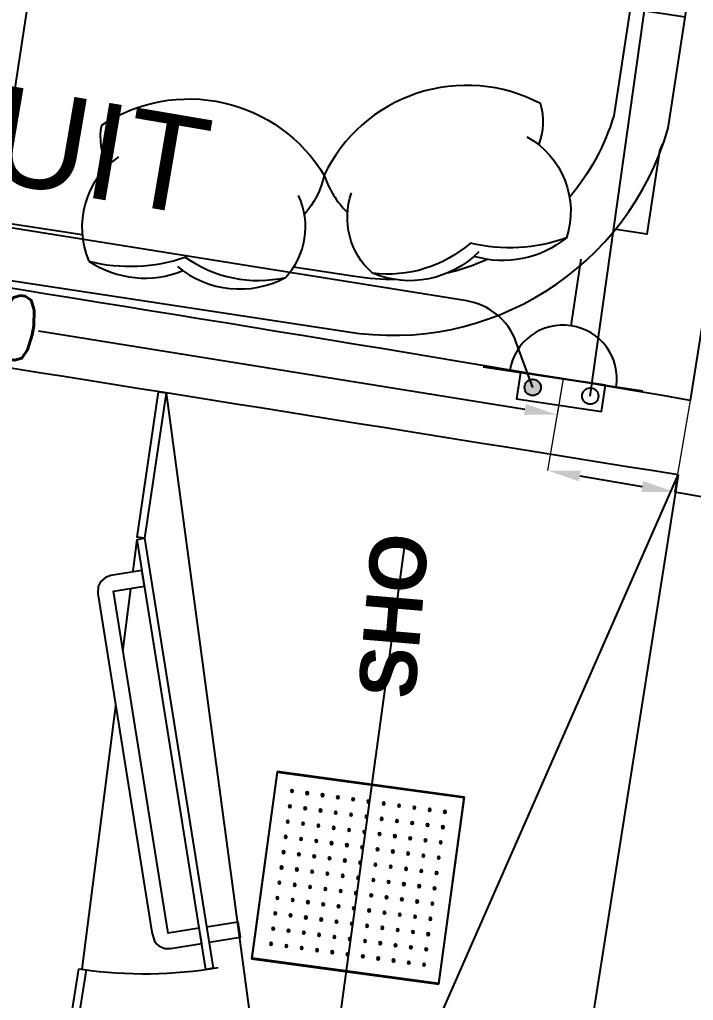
# Model space of a CAD drawing. Extents: x -678889171 to 586587, y -792238163 to 335485.
# Drawn here: x 36764 to 37834, y 43609 to 45167 of the extents above; entities that cross this region are included whole.
import ezdxf
from ezdxf import colors
from ezdxf.entities.mleader import LeaderData, LeaderLine
from ezdxf.math import Vec2, Vec3

# ---------------------------------------------------------------- set-up
doc = ezdxf.new("R2010")
doc.units = 0
doc.header["$MEASUREMENT"] = 0
doc.set_wipeout_variables(frame=1)
doc.layers.get('0').update_dxf_attribs({"color": 8})
doc.layers.get('Defpoints').update_dxf_attribs({"color": 252})
for name, color, linetype in [('1', 8, 'Continuous'), ('9TH-FURN$0$XR-A-3-4-7-8-9-10$0$XR-A-TYP-2-4-5-6-7-8-9-10$0$TYPICAL TYPES$0$I-FURN-CHAR', 252, 'Continuous'), ('9TH-FURN$0$XR-A-3-4-7-8-9-10$0$XR-A-TYP-2-4-5-6-7-8-9-10$0$TYPICAL TYPES$0$I-FURN-FLOR', 252, 'Continuous'), ('9TH-FURN$0$XR-A-3-4-7-8-9-10$0$XR-A-TYP-2-4-5-6-7-8-9-10$0$TYPICAL TYPES$0$I-FURN-PATT', 252, 'Continuous'), ('9TH-FURN$0$XR-A-3-4-7-8-9-10$0$XR-A-TYP-2-4-5-6-7-8-9-10$0$TYPICAL TYPES$0$I-WIPEOUT', 252, 'Continuous'), ('E-POW-BLOCK', 4, 'Continuous'), ('E-POW-WIR-NO', 4, 'Continuous'), ('E-TEXT', 3, 'Continuous'), ('XR-A-9TH-FLOOR$0$A-WALL', 252, 'Continuous'), ('XR-A-TYP30$0$A-FURN-SANT', 252, 'Continuous'), ('XR-A-TYP30$0$A-GLAZ', 252, 'Continuous'), ('XR-A-TYP30$0$A-GLAZ-FULL', 252, 'Continuous'), ('XR-A-TYP30$0$A-WALL', 252, 'Continuous'), ('XR-A-TYP30$0$XR-A-TYP-2-4-5-6-7-8-9-10$0$TYPICAL TYPES$0$I-SPCL', 252, 'Continuous'), ('XR-A-TYP30$0$XR-A-TYP-2-4-5-6-7-8-9-10$0$TYPICAL TYPES$0$XREF_3BR$0$I-GLAZ-FULL', 252, 'Continuous'), ('XR-Typ29 7th to11Th$0$I-WC', 252, 'Continuous')]:
    doc.layers.add(name, color=color, linetype=linetype)
doc.styles.get("Standard").update_dxf_attribs({"font": 'arial.ttf'})
doc.styles.add('Work$0$E-M.MODUL', font='romans.shx', dxfattribs={"width": 0.8})
doc.styles.add('XR-A-TYP30$0$XR-A-TYP-2-4-5-6-7-8-9-10$0$TYPICAL TYPES$0$XREF_1BR$0$KZT', font='')
doc.styles.get('XR-A-TYP30$0$XR-A-TYP-2-4-5-6-7-8-9-10$0$TYPICAL TYPES$0$XREF_1BR$0$KZT').set_extended_font_data('AvantGarde LT Medium', bold=True)
doc.dimstyles.new('Work$0$S-DIM', dxfattribs={"dimscale": 500, "dimtxt": 0.2065, "dimasz": 0.104, "dimexe": 0, "dimexo": 0, "dimgap": 0, "dimtad": 0, "dimdec": 0, "dimzin": 0, "dimdsep": 46, "dimtxsty": 'Work$0$E-M.MODUL', "dimcen": 0.25, "dimclrd": 5, "dimclre": 5, "dimclrt": 1, "dimadec": 0, "dimazin": 0, "dimtfac": 1, "dimtdec": 0, "dimtofl": 0, "dimtmove": 0, "dimatfit": 3, "dimfxl": 1, "dimtolj": 1, "dimtzin": 0, "dimlwe": 13, "dimarcsym": 0})

# ---------------------------------------------------------------- blocks, each defined once
blk = doc.blocks.new('SO1')
at = {"layer": 'E-POW-BLOCK'}
h = blk.add_hatch(color=3, dxfattribs=at)
h.dxf.hatch_style = 1
edge = h.paths.add_edge_path()
edge.add_arc((-0.1064295025979398, -0.04814632734824666), 0.03025259035537483, 0, 360)
at = {"layer": 'E-POW-BLOCK', "color": 3}
for p, q in [((1.42e-14, 0.2000001000000597), (0, 0.4500002250000599)), ((-0.3000001499999971, 7.11e-14), (0.3000001499999971, 1.42e-14))]:
    blk.add_line(p, q, dxfattribs=at)
blk.add_lwpolyline([(0.1593095883453804, 4.265338082731773e-14), (-0.1593095883453804, 4.265338082731773e-14), (-0.1593095883453804, -0.09876317676643645), (0.1593095883453804, -0.09876317676643645)], close=True, dxfattribs=at)
for centre in [(-0.1064295025979398, -0.04814632734824666), (0.1096454942411166, -0.04814632734824666)]:
    blk.add_circle(centre, 0.03025259035537483, dxfattribs=at)
blk.add_arc((0, 1.42e-14), 0.2000001000000001, 0, 179.9999999999979, dxfattribs=at)
blk = doc.blocks.new('*D3051')
at = {"layer": '1', "color": 5, "lineweight": 13, "transparency": 16777216}
for p, q in [((35704.52699114542, 44906.21931004315), (35695.37635477158, 44849.42092160161)), ((37626.68525435191, 44596.54553580074), (37617.53461797806, 44539.74714735919))]:
    blk.add_line(p, q, dxfattribs=at)
at = {"layer": '1', "color": 5, "lineweight": -2, "transparency": 16777216}
for p, q in [((35746.71436909903, 44841.14999148976), (36518.59975431221, 44716.79360258202)), ((37566.19660365061, 44548.01807747104), (36794.31121843743, 44672.37446637878))]:
    blk.add_line(p, q, dxfattribs=at)
at = {"layer": '1', "color": 5, "transparency": 16777216}
for points in [[(35748.092857451, 44849.706327211), (35745.33588074705, 44832.59365576852), (35695.37635477158, 44849.42092160161)], [(37567.57509200259, 44556.57441319228), (37564.81811529864, 44539.4617417498), (37617.53461797806, 44539.74714735919)]]:
    blk.add_solid(points, dxfattribs=at)
at = {"layer": 'Defpoints', "color": 0, "transparency": 16777216}
for p in [(35704.52699114542, 44906.21931004315, 5.34356873771057e-06), (37626.68525435191, 44596.54553580074, 4.407670630255326e-06), (37617.53461797806, 44539.74714735919)]:
    blk.add_point(p, dxfattribs=at)
at = {"layer": '1', "color": 1, "transparency": 16777216, "insert": (36656.45548637482, 44694.5840344804), "char_height": 103.25, "attachment_point": 5, "rotation": 350.8478724420192, "style": 'Work$0$E-M.MODUL'}
blk.add_mtext('\\A1;1950', dxfattribs=at)
blk = doc.blocks.new('*D3052')
at = {"layer": '1', "color": 5, "lineweight": 13, "transparency": 16777216}
for p, q in [((37626.68525435191, 44596.54553580073), (37602.1033781508, 44451.03513798788)), ((37828.3297065591, 44562.4806233594), (37803.747830358, 44416.97022554655))]:
    blk.add_line(p, q, dxfattribs=at)
at = {"layer": '1', "color": 5, "lineweight": -2, "transparency": 16777216}
for p, q in [((37653.37687256245, 44442.3732230253), (37752.47433594635, 44425.63214050912)), ((37803.747830358, 44416.97022554655), (37855.02132476965, 44408.30831058398))]:
    blk.add_line(p, q, dxfattribs=at)
at = {"layer": '1', "color": 5, "transparency": 16777216}
for points in [[(37654.82052505621, 44450.91880542725), (37651.93322006868, 44433.82764062336), (37602.1033781508, 44451.03513798788)], [(37753.91798844012, 44434.17772291107), (37751.03068345259, 44417.08655810718), (37803.747830358, 44416.97022554655)]]:
    blk.add_solid(points, dxfattribs=at)
at = {"layer": 'Defpoints', "color": 0, "transparency": 16777216}
for p in [(37626.68525435191, 44596.54553580073), (37828.3297065591, 44562.4806233594, -1.123695705475807e-06), (37803.747830358, 44416.97022554655)]:
    blk.add_point(p, dxfattribs=at)
at = {"layer": '1', "color": 1, "transparency": 16777216, "insert": (37959.73757681805, 44390.61801502579), "char_height": 103.25, "attachment_point": 5, "rotation": 350.41124162620787, "style": 'Work$0$E-M.MODUL'}
blk.add_mtext('\\A1;200', dxfattribs=at)
blk = doc.blocks.new('9TH-FURN$0$XR-A-3-4-7-8-9-10$0$XR-A-TYP-2-4-5-6-7-8-9-10$0$TYPICAL TYPES$0$XREF_1BR$0$A$Ce4efe8a3')
at = {"layer": '9TH-FURN$0$XR-A-3-4-7-8-9-10$0$XR-A-TYP-2-4-5-6-7-8-9-10$0$TYPICAL TYPES$0$I-FURN-CHAR'}
for points in [[(-37.75034457733818, -167.9369026233926, -0.30666349490175), (0, 0, -0.3063299663357472), (129.914462509736, -21.66788532324426, 0.8728471598091934)], [(78.34086024248609, -324.2009538648135, 0.1655406298837506), (137.3495956606948, -353.2502220976776, 0.4259891687143785), (173.4696568748132, 6.608258385466797, 0.1215233233290522), (104.3075778612274, -3.189827639377654, -7.115464291357926)], [(-74.07116633191981, -304.223943353034, -0.1477298758543702), (-19.68341497005167, -161.3745862754358, -0.2133427585932454), (0, 0, -0.1786618101816585)], [(97.79236874793241, -312.139255385845, -0.3567723648219203), (-74.07116633191981, -304.223943353034, -0.2495420503229877), (-41.27494816308536, -157.9580511446084, 9.616880347716284)]]:
    blk.add_lwpolyline(points, format="xyb", dxfattribs=at)
blk = doc.blocks.new('9TH-FURN$0$XR-A-3-4-7-8-9-10$0$XR-A-TYP-2-4-5-6-7-8-9-10$0$TYPICAL TYPES$0$A$Cd223b069')
blk.add_wipeout([(822.4286527500062, -1014.9633187534941), (843.4263177191557, -988.1239588373933), (852.5628861940264, -949.5169148465116), (852.5628861940412, 949.895612743836), (838.7120319921645, 996.7387231557905), (806.079767828301, 1021.5130689626026), (753.1104856270903, 1034.9964186089724), (396.3155749636996, 1034.9964186089746), (283.63385001877214, 1005.3895960971054), (206.68192371754665, 965.2234309515393), (160.03881399688896, 930.4427636885321), (111.23108635376573, 882.1219708002477), (66.45506349904198, 820.8707740908835), (26.85540297418897, 738.1964169201988), (6.987818841549608, 663.770738648871), (3.065643223351804e-12, 578.359879901187), (-1.0111642935240579e-11, -577.9811820040752), (-1.0816385351369847e-11, -639.6058241962583), (23.60563905927666, -728.4769985949738), (57.99739160089844, -806.0328856321894), (95.05996333557437, -862.0191630962222), (138.393256417114, -920.5200366483077), (205.01614928577155, -966.2986466311384), (269.55709140721774, -999.592190344666), (332.01605809945954, -1022.4814953360819), (396.3155749636842, -1034.6177207116439), (777.0435200132664, -1034.9964186089944), (805.6171137642259, -1026.2213240152946)]).dxf.layer = '9TH-FURN$0$XR-A-3-4-7-8-9-10$0$XR-A-TYP-2-4-5-6-7-8-9-10$0$TYPICAL TYPES$0$I-WIPEOUT'
for points, elevation in [([(1.818989403545856e-12, -48.2339296634218), (3.637978807091713e-12, 578.3598799011816, -0.3807259987300801), (396.3155749637062, 1034.996418608976), (753.1104856270904, 1034.996418608976, -0.460441393951142), (852.562886194044, 949.8956127438414), (852.5628861940331, 28.99319676023333, -0.414213562373095), (823.5696894337889, -9.094947017729282e-12)], 3.194858422142465e-10), ([(574.7130302953992, 1034.996418608976), (574.7130302953974, 946.4929075735981), (402.316238346717, 946.4929075735981, 0.1014798993725505), (263.9217762714125, 896.6927546313837, 0.1014798993725505)], -1.063923549973474e-09), ([(146.946852541445, 782.6484053407821, 0.04578936318781442), (115.958498413871, 723.3481570809217)], -1.063923549973474e-09), ([(93.23240846769295, 643.0416768436098, 0.04396977365892449), (88.50351103538378, 578.9554055085118), (88.5035110353856, 480.5819222634655)], -1.063923549973477e-09)]:
    blk.add_lwpolyline(points, format="xyb", dxfattribs=dict(elevation=elevation))
blk.add_lwpolyline([(88.50351103538378, 141.2302811586706), (88.50351103537832, -48.2339296634218)])
at = {"elevation": -1.333541481754006e-08}
blk.add_lwpolyline([(823.5696894337707, 0), (88.50351103537832, 3.637978807091713e-12)], dxfattribs=at)
at = {"xscale": -1, "rotation": 147.2810976092235}
blk.add_blockref('9TH-FURN$0$XR-A-3-4-7-8-9-10$0$XR-A-TYP-2-4-5-6-7-8-9-10$0$TYPICAL TYPES$0$XREF_1BR$0$A$Ce4efe8a3', (97.82353235655683, 605.7022645511788, -1.063923549973476e-09), dxfattribs=at)
at = {"rotation": 9.777976499214407}
blk.add_blockref('9TH-FURN$0$XR-A-3-4-7-8-9-10$0$XR-A-TYP-2-4-5-6-7-8-9-10$0$TYPICAL TYPES$0$XREF_1BR$0$A$Ce4efe8a3', (70.36988994311469, 470.4063276792331, -1.063923549973477e-09), dxfattribs=at)
blk = doc.blocks.new('XR-Typ29 7th to11Th')
at = {"layer": 'XR-Typ29 7th to11Th$0$I-WC', "extrusion": (1.832151280334269e-09, 1.177916946058907e-08, 1)}
for points, elevation in [([(40669.64491442077, 29224.85879958477), (40814.79826123487, 30142.40618272418), (40740.72138977252, 30154.13721483319), (40595.56804295842, 29236.58983169384)], 0.0004411394527067387), ([(40661.33213584035, 29236.29985339431), (40803.35720742536, 30134.09340414372), (40749.03416835293, 30142.69616102372), (40607.00909676792, 29244.9026102743)], 0.0004411401554795011)]:
    blk.add_lwpolyline(points, close=True, dxfattribs=dict(at, elevation=elevation))
blk = doc.blocks.new('XR-A-TYP30$0$XR-A-TYP-2-4-5-6-7-8-9-10$0$XREF_3BR$0$XREF-1BA$0$11TH FLOOR PLAN EAST TOWER$0$11TH TO 17TH FLOOR PLAN EAST TOWER$0$CEILING SHOWER')
at = {"layer": 'XR-A-TYP30$0$A-FURN-SANT'}
for p, q in [((0, 30), (30.00000000000045, 30)), ((0, 0), (0, 30)), ((0, 30), (0.09999999999990905, 29.89999999999964)), ((0.09999999999990905, 29.89999999999964), (0.09999999999990905, 0.0999999999994543)), ((29.90000000000009, 29.90000000000009), (0.09999999999990905, 29.89999999999964)), ((30.00000000000045, 30), (29.90000000000009, 29.90000000000009)), ((29.90000000000009, 0.1000000000003638), (29.90000000000009, 29.90000000000009)), ((30.00000000000045, 30), (30, -4.547473508864641e-13)), ((0.09999999999990905, 0.0999999999994543), (0, 0)), ((30, -4.547473508864641e-13), (0, 0)), ((0.09999999999990905, 0.0999999999994543), (29.90000000000009, 0.1000000000003638)), ((29.90000000000009, 0.1000000000003638), (30, -4.547473508864641e-13))]:
    blk.add_line(p, q, dxfattribs=at)
for centre, radius in [((2.75, 27.25), 0.2000000000000001), ((2.75, 27.25), 0.175), ((2.75, 27.25), 0.125), ((2.75, 27.25), 0.04999999999999999), ((5.200000000000273, 27.25), 0.2000000000000001), ((5.200000000000273, 27.25), 0.175), ((5.200000000000273, 27.25), 0.125), ((5.200000000000273, 27.25), 0.04999999999999999), ((7.650000000000091, 27.24999999999955), 0.2000000000000001), ((7.650000000000091, 27.24999999999955), 0.175), ((7.650000000000091, 27.24999999999955), 0.125), ((7.650000000000091, 27.24999999999955), 0.04999999999999999), ((10.09999999999991, 27.25), 0.2000000000000001), ((10.09999999999991, 27.25), 0.175), ((10.09999999999991, 27.25), 0.125), ((10.09999999999991, 27.25), 0.04999999999999999), ((12.55000000000018, 27.25), 0.2000000000000001), ((12.55000000000018, 27.25), 0.175), ((12.55000000000018, 27.25), 0.125), ((12.55000000000018, 27.25), 0.04999999999999999), ((15, 27.25), 0.2000000000000001), ((15, 27.25), 0.175), ((15, 27.25), 0.125), ((15, 27.25), 0.04999999999999999), ((17.45000000000027, 27.24999999999955), 0.2000000000000001), ((17.45000000000027, 27.24999999999955), 0.175), ((17.45000000000027, 27.24999999999955), 0.125), ((17.45000000000027, 27.24999999999955), 0.04999999999999999), ((19.90000000000055, 27.25), 0.2000000000000001), ((19.90000000000055, 27.25), 0.175), ((19.90000000000055, 27.25), 0.125), ((19.90000000000055, 27.25), 0.04999999999999999), ((22.35000000000082, 27.25), 0.2000000000000001), ((22.35000000000082, 27.25), 0.175), ((22.35000000000082, 27.25), 0.125), ((22.35000000000082, 27.25), 0.04999999999999999), ((24.80000000000018, 27.25), 0.2000000000000001), ((24.80000000000018, 27.25), 0.175), ((24.80000000000018, 27.25), 0.125), ((24.80000000000018, 27.25), 0.04999999999999999), ((27.25000000000045, 27.25), 0.2000000000000001), ((27.25000000000045, 27.25), 0.175), ((27.25000000000045, 27.25), 0.125), ((27.25000000000045, 27.25), 0.04999999999999999), ((2.750000000000455, 24.79999999999973), 0.2000000000000001), ((2.750000000000455, 24.79999999999973), 0.175), ((2.750000000000455, 24.79999999999973), 0.125), ((5.200000000000273, 24.80000000000018), 0.2000000000000001), ((5.200000000000273, 24.80000000000018), 0.175), ((5.200000000000273, 24.80000000000018), 0.125), ((7.650000000000091, 24.79999999999973), 0.2000000000000001), ((7.650000000000091, 24.79999999999973), 0.175), ((7.650000000000091, 24.79999999999973), 0.125), ((10.10000000000036, 24.79999999999927), 0.2000000000000001), ((10.10000000000036, 24.79999999999927), 0.175), ((10.10000000000036, 24.79999999999927), 0.125), ((12.55000000000018, 24.80000000000018), 0.2000000000000001), ((12.55000000000018, 24.80000000000018), 0.175), ((12.55000000000018, 24.80000000000018), 0.125), ((15, 24.80000000000018), 0.2000000000000001), ((15, 24.80000000000018), 0.175), ((15, 24.80000000000018), 0.125), ((17.45000000000027, 24.79999999999973), 0.2000000000000001), ((17.45000000000027, 24.79999999999973), 0.175), ((17.45000000000027, 24.79999999999973), 0.125), ((19.90000000000055, 24.79999999999973), 0.2000000000000001), ((19.90000000000055, 24.79999999999973), 0.175), ((19.90000000000055, 24.79999999999973), 0.125), ((22.35000000000036, 24.80000000000064), 0.2000000000000001), ((22.35000000000036, 24.80000000000064), 0.175), ((22.35000000000036, 24.80000000000064), 0.125), ((24.80000000000064, 24.80000000000018), 0.2000000000000001), ((24.80000000000064, 24.80000000000018), 0.175), ((24.80000000000064, 24.80000000000018), 0.125), ((27.25, 24.79999999999973), 0.2000000000000001), ((27.25, 24.79999999999973), 0.175), ((27.25, 24.79999999999973), 0.125), ((2.750000000000455, 24.79999999999973), 0.04999999999999999), ((5.200000000000273, 24.80000000000018), 0.04999999999999999), ((7.650000000000091, 24.79999999999973), 0.04999999999999999), ((10.10000000000036, 24.79999999999927), 0.04999999999999999), ((12.55000000000018, 24.80000000000018), 0.04999999999999999), ((15, 24.80000000000018), 0.04999999999999999), ((17.45000000000027, 24.79999999999973), 0.04999999999999999), ((19.90000000000055, 24.79999999999973), 0.04999999999999999), ((22.35000000000036, 24.80000000000064), 0.04999999999999999), ((24.80000000000064, 24.80000000000018), 0.04999999999999999), ((27.25, 24.79999999999973), 0.04999999999999999), ((2.750000000000455, 22.35000000000036), 0.2000000000000001), ((2.750000000000455, 22.35000000000036), 0.175), ((2.750000000000455, 22.35000000000036), 0.125), ((2.750000000000455, 22.35000000000036), 0.04999999999999999), ((5.200000000000273, 22.34999999999991), 0.2000000000000001), ((5.200000000000273, 22.34999999999991), 0.175), ((5.200000000000273, 22.34999999999991), 0.125), ((5.200000000000273, 22.34999999999991), 0.04999999999999999), ((7.650000000000091, 22.34999999999991), 0.2000000000000001), ((7.650000000000091, 22.34999999999991), 0.175), ((7.650000000000091, 22.34999999999991), 0.125), ((7.650000000000091, 22.34999999999991), 0.04999999999999999), ((10.09999999999991, 22.34999999999945), 0.2000000000000001), ((10.09999999999991, 22.34999999999945), 0.175), ((10.09999999999991, 22.34999999999945), 0.125), ((10.09999999999991, 22.34999999999945), 0.04999999999999999), ((12.55000000000018, 22.34999999999991), 0.2000000000000001), ((12.55000000000018, 22.34999999999991), 0.175), ((12.55000000000018, 22.34999999999991), 0.125), ((12.55000000000018, 22.34999999999991), 0.04999999999999999), ((15.00000000000045, 22.35000000000036), 0.2000000000000001), ((15.00000000000045, 22.35000000000036), 0.175), ((15.00000000000045, 22.35000000000036), 0.125), ((15.00000000000045, 22.35000000000036), 0.04999999999999999), ((17.45000000000027, 22.34999999999991), 0.2000000000000001), ((17.45000000000027, 22.34999999999991), 0.175), ((17.45000000000027, 22.34999999999991), 0.125), ((17.45000000000027, 22.34999999999991), 0.04999999999999999), ((19.90000000000009, 22.34999999999991), 0.2000000000000001), ((19.90000000000009, 22.34999999999991), 0.175), ((19.90000000000009, 22.34999999999991), 0.125), ((19.90000000000009, 22.34999999999991), 0.04999999999999999), ((22.34999999999991, 22.34999999999991), 0.2000000000000001), ((22.34999999999991, 22.34999999999991), 0.175), ((22.34999999999991, 22.34999999999991), 0.125), ((22.34999999999991, 22.34999999999991), 0.04999999999999999), ((24.80000000000018, 22.35000000000036), 0.2000000000000001), ((24.80000000000018, 22.35000000000036), 0.175), ((24.80000000000018, 22.35000000000036), 0.125), ((24.80000000000018, 22.35000000000036), 0.04999999999999999), ((27.25000000000045, 22.35000000000036), 0.2000000000000001), ((27.25000000000045, 22.35000000000036), 0.175), ((27.25000000000045, 22.35000000000036), 0.125), ((27.25000000000045, 22.35000000000036), 0.04999999999999999), ((2.75, 19.89999999999964), 0.2000000000000001), ((2.75, 19.89999999999964), 0.175), ((2.75, 19.89999999999964), 0.125), ((2.75, 19.89999999999964), 0.04999999999999999), ((5.200000000000273, 19.90000000000009), 0.2000000000000001), ((5.200000000000273, 19.90000000000009), 0.175), ((5.200000000000273, 19.90000000000009), 0.125), ((5.200000000000273, 19.90000000000009), 0.04999999999999999), ((7.650000000000546, 19.90000000000009), 0.2000000000000001), ((7.650000000000546, 19.90000000000009), 0.175), ((7.650000000000546, 19.90000000000009), 0.125), ((7.650000000000546, 19.90000000000009), 0.04999999999999999), ((10.10000000000036, 19.90000000000009), 0.2000000000000001), ((10.10000000000036, 19.90000000000009), 0.175), ((10.10000000000036, 19.90000000000009), 0.125), ((10.10000000000036, 19.90000000000009), 0.04999999999999999), ((12.55000000000018, 19.89999999999964), 0.2000000000000001), ((12.55000000000018, 19.89999999999964), 0.175), ((12.55000000000018, 19.89999999999964), 0.125), ((12.55000000000018, 19.89999999999964), 0.04999999999999999), ((15.00000000000045, 19.89999999999964), 0.2000000000000001), ((15.00000000000045, 19.89999999999964), 0.175), ((15.00000000000045, 19.89999999999964), 0.125), ((15.00000000000045, 19.89999999999964), 0.04999999999999999), ((17.45000000000027, 19.90000000000055), 0.2000000000000001), ((17.45000000000027, 19.90000000000055), 0.175), ((17.45000000000027, 19.90000000000055), 0.125), ((17.45000000000027, 19.90000000000055), 0.04999999999999999), ((19.90000000000009, 19.90000000000009), 0.2000000000000001), ((19.90000000000009, 19.90000000000009), 0.175), ((19.90000000000009, 19.90000000000009), 0.125), ((19.90000000000009, 19.90000000000009), 0.04999999999999999), ((22.34999999999991, 19.89999999999964), 0.2000000000000001), ((22.34999999999991, 19.89999999999964), 0.175), ((22.34999999999991, 19.89999999999964), 0.125), ((22.34999999999991, 19.89999999999964), 0.04999999999999999), ((24.80000000000018, 19.89999999999964), 0.2000000000000001), ((24.80000000000018, 19.89999999999964), 0.175), ((24.80000000000018, 19.89999999999964), 0.125), ((24.80000000000018, 19.89999999999964), 0.04999999999999999), ((27.25000000000045, 19.90000000000055), 0.2000000000000001), ((27.25000000000045, 19.89999999999964), 0.175), ((27.25000000000045, 19.89999999999964), 0.125), ((27.25000000000045, 19.89999999999964), 0.04999999999999999), ((2.75, 17.44999999999982), 0.2000000000000001), ((2.75, 17.44999999999982), 0.175), ((2.75, 17.44999999999982), 0.125), ((2.75, 17.44999999999982), 0.04999999999999999), ((5.200000000000273, 17.44999999999936), 0.2000000000000001), ((5.200000000000273, 17.44999999999936), 0.175), ((5.200000000000273, 17.44999999999936), 0.125), ((5.200000000000273, 17.44999999999936), 0.04999999999999999), ((7.650000000000546, 17.44999999999982), 0.2000000000000001), ((7.650000000000546, 17.44999999999982), 0.175), ((7.650000000000546, 17.44999999999982), 0.125), ((7.650000000000546, 17.44999999999982), 0.04999999999999999), ((10.10000000000036, 17.45000000000027), 0.2000000000000001), ((10.10000000000036, 17.45000000000027), 0.175), ((10.10000000000036, 17.45000000000027), 0.125), ((10.10000000000036, 17.45000000000027), 0.04999999999999999), ((12.54999999999973, 17.44999999999982), 0.2000000000000001), ((12.54999999999973, 17.44999999999982), 0.175), ((12.54999999999973, 17.44999999999982), 0.125), ((12.54999999999973, 17.44999999999982), 0.04999999999999999), ((15, 17.44999999999982), 0.2000000000000001), ((15, 17.44999999999982), 0.175), ((15, 17.44999999999982), 0.125), ((15, 17.44999999999982), 0.04999999999999999), ((17.45000000000027, 17.44999999999982), 0.2000000000000001), ((17.45000000000027, 17.44999999999982), 0.175), ((17.45000000000027, 17.44999999999982), 0.125), ((17.45000000000027, 17.44999999999982), 0.04999999999999999), ((19.90000000000055, 17.45000000000027), 0.2000000000000001), ((19.90000000000055, 17.45000000000027), 0.175), ((19.90000000000055, 17.45000000000027), 0.125), ((19.90000000000055, 17.45000000000027), 0.04999999999999999), ((22.34999999999991, 17.44999999999982), 0.2000000000000001), ((22.34999999999991, 17.44999999999982), 0.175), ((22.34999999999991, 17.44999999999982), 0.125), ((22.34999999999991, 17.44999999999982), 0.04999999999999999), ((24.80000000000018, 17.45000000000027), 0.2000000000000001), ((24.80000000000018, 17.45000000000027), 0.175), ((24.80000000000018, 17.45000000000027), 0.125), ((24.80000000000018, 17.45000000000027), 0.04999999999999999), ((27.25, 17.44999999999982), 0.2000000000000001), ((27.25, 17.44999999999982), 0.175), ((27.25, 17.44999999999982), 0.125), ((27.25, 17.44999999999982), 0.04999999999999999), ((2.750000000000455, 15), 0.2000000000000001), ((2.750000000000455, 15), 0.175), ((2.750000000000455, 15), 0.125), ((2.750000000000455, 15), 0.04999999999999999), ((5.200000000000273, 15), 0.2000000000000001), ((5.200000000000273, 15), 0.175), ((5.200000000000273, 15), 0.125), ((5.200000000000273, 15), 0.04999999999999999), ((7.650000000000091, 14.99999999999955), 0.2000000000000001), ((7.650000000000091, 14.99999999999955), 0.175), ((7.650000000000091, 14.99999999999955), 0.125), ((7.650000000000091, 14.99999999999955), 0.04999999999999999), ((10.09999999999991, 15), 0.2000000000000001), ((10.09999999999991, 15), 0.175), ((10.09999999999991, 15), 0.125), ((10.09999999999991, 15), 0.04999999999999999), ((12.55000000000018, 15), 0.2000000000000001), ((12.55000000000018, 15), 0.175), ((12.55000000000018, 15), 0.125), ((12.55000000000018, 15), 0.04999999999999999), ((15.00000000000045, 15), 0.2000000000000001), ((15.00000000000045, 15), 0.175), ((15.00000000000045, 15), 0.125), ((15.00000000000045, 15), 0.04999999999999999), ((17.45000000000027, 15), 0.2000000000000001), ((17.45000000000027, 15), 0.175), ((17.45000000000027, 15), 0.125), ((17.45000000000027, 15), 0.04999999999999999), ((19.90000000000009, 14.99999999999955), 0.2000000000000001), ((19.90000000000009, 14.99999999999955), 0.175), ((19.90000000000009, 14.99999999999955), 0.125), ((19.90000000000009, 14.99999999999955), 0.04999999999999999), ((22.35000000000036, 15), 0.2000000000000001), ((22.35000000000036, 15), 0.175), ((22.35000000000036, 15), 0.125), ((22.35000000000036, 15), 0.04999999999999999), ((24.80000000000018, 15), 0.2000000000000001), ((24.80000000000018, 15), 0.175), ((24.80000000000018, 15), 0.125), ((24.80000000000018, 15), 0.04999999999999999), ((27.25000000000045, 15), 0.2000000000000001), ((27.25000000000045, 15), 0.175), ((27.25000000000045, 15), 0.125), ((27.25000000000045, 15), 0.04999999999999999), ((2.75, 12.55000000000018), 0.2000000000000001), ((2.75, 12.55000000000018), 0.175), ((2.75, 12.55000000000018), 0.125), ((2.75, 12.55000000000018), 0.04999999999999999), ((5.200000000000273, 12.55000000000018), 0.2000000000000001), ((5.200000000000273, 12.55000000000018), 0.175), ((5.200000000000273, 12.55000000000018), 0.125), ((5.200000000000273, 12.55000000000018), 0.04999999999999999), ((7.650000000000091, 12.54999999999973), 0.2000000000000001), ((7.650000000000091, 12.54999999999973), 0.175), ((7.650000000000091, 12.54999999999973), 0.125), ((7.650000000000091, 12.54999999999973), 0.04999999999999999), ((10.10000000000036, 12.54999999999973), 0.2000000000000001), ((10.10000000000036, 12.54999999999973), 0.175), ((10.10000000000036, 12.54999999999973), 0.125), ((10.10000000000036, 12.54999999999973), 0.04999999999999999), ((12.55000000000018, 12.55000000000064), 0.2000000000000001), ((12.55000000000018, 12.55000000000064), 0.175), ((12.55000000000018, 12.55000000000064), 0.125), ((12.55000000000018, 12.55000000000064), 0.04999999999999999), ((15.00000000000045, 12.55000000000018), 0.2000000000000001), ((15.00000000000045, 12.55000000000018), 0.175), ((15.00000000000045, 12.55000000000018), 0.125), ((15.00000000000045, 12.55000000000018), 0.04999999999999999), ((17.45000000000027, 12.54999999999973), 0.2000000000000001), ((17.45000000000027, 12.54999999999973), 0.175), ((17.45000000000027, 12.54999999999973), 0.125), ((17.45000000000027, 12.54999999999973), 0.04999999999999999), ((19.90000000000009, 12.55000000000018), 0.2000000000000001), ((19.90000000000009, 12.55000000000018), 0.175), ((19.90000000000009, 12.55000000000018), 0.125), ((19.90000000000009, 12.55000000000018), 0.04999999999999999), ((22.34999999999991, 12.54999999999973), 0.2000000000000001), ((22.34999999999991, 12.54999999999973), 0.175), ((22.34999999999991, 12.54999999999973), 0.125), ((22.34999999999991, 12.54999999999973), 0.04999999999999999), ((24.80000000000018, 12.55000000000018), 0.2000000000000001), ((24.80000000000018, 12.55000000000018), 0.175), ((24.80000000000018, 12.55000000000018), 0.125), ((24.80000000000018, 12.55000000000018), 0.04999999999999999), ((27.25000000000045, 12.54999999999973), 0.2000000000000001), ((27.25000000000045, 12.54999999999973), 0.175), ((27.25000000000045, 12.54999999999973), 0.125), ((27.25000000000045, 12.54999999999973), 0.04999999999999999), ((2.75, 10.10000000000036), 0.2000000000000001), ((2.75, 10.09999999999991), 0.175), ((2.75, 10.09999999999991), 0.125), ((2.75, 10.09999999999991), 0.04999999999999999), ((5.200000000000273, 10.10000000000036), 0.2000000000000001), ((5.200000000000273, 10.10000000000036), 0.175), ((5.200000000000273, 10.10000000000036), 0.125), ((5.200000000000273, 10.10000000000036), 0.04999999999999999), ((7.650000000000546, 10.09999999999991), 0.2000000000000001), ((7.650000000000546, 10.09999999999991), 0.175), ((7.650000000000546, 10.09999999999991), 0.125), ((7.650000000000546, 10.09999999999991), 0.04999999999999999), ((10.09999999999991, 10.09999999999991), 0.2000000000000001), ((10.09999999999991, 10.09999999999991), 0.175), ((10.09999999999991, 10.09999999999991), 0.125), ((10.09999999999991, 10.09999999999991), 0.04999999999999999), ((12.55000000000018, 10.09999999999991), 0.2000000000000001), ((12.55000000000018, 10.09999999999991), 0.175), ((12.55000000000018, 10.09999999999991), 0.125), ((12.55000000000018, 10.09999999999991), 0.04999999999999999), ((15, 10.10000000000036), 0.2000000000000001), ((15, 10.10000000000036), 0.175), ((15, 10.10000000000036), 0.125), ((15, 10.10000000000036), 0.04999999999999999), ((17.45000000000027, 10.09999999999991), 0.2000000000000001), ((17.45000000000027, 10.09999999999991), 0.175), ((17.45000000000027, 10.09999999999991), 0.125), ((17.45000000000027, 10.09999999999991), 0.04999999999999999), ((19.90000000000055, 10.09999999999991), 0.2000000000000001), ((19.90000000000055, 10.09999999999991), 0.175), ((19.90000000000055, 10.09999999999991), 0.125), ((19.90000000000055, 10.09999999999991), 0.04999999999999999), ((22.35000000000082, 10.09999999999991), 0.2000000000000001), ((22.35000000000082, 10.09999999999991), 0.175), ((22.35000000000082, 10.09999999999991), 0.125), ((22.35000000000082, 10.09999999999991), 0.04999999999999999), ((24.80000000000018, 10.09999999999945), 0.2000000000000001), ((24.80000000000018, 10.09999999999945), 0.175), ((24.80000000000018, 10.09999999999945), 0.125), ((24.80000000000018, 10.09999999999945), 0.04999999999999999), ((27.25, 10.10000000000036), 0.2000000000000001), ((27.25, 10.10000000000036), 0.175), ((27.25, 10.10000000000036), 0.125), ((27.25, 10.10000000000036), 0.04999999999999999), ((2.750000000000455, 7.649999999999636), 0.2000000000000001), ((2.750000000000455, 7.649999999999636), 0.175), ((5.200000000000273, 7.649999999999636), 0.2000000000000001), ((5.200000000000273, 7.649999999999636), 0.175), ((7.650000000000091, 7.650000000000546), 0.2000000000000001), ((7.650000000000091, 7.650000000000546), 0.175), ((10.10000000000036, 7.650000000000091), 0.2000000000000001), ((10.10000000000036, 7.650000000000091), 0.175), ((12.54999999999973, 7.649999999999636), 0.2000000000000001), ((12.54999999999973, 7.649999999999636), 0.175), ((15, 7.649999999999636), 0.2000000000000001), ((15, 7.649999999999636), 0.175), ((17.45000000000027, 7.650000000000546), 0.2000000000000001), ((17.45000000000027, 7.650000000000546), 0.175), ((19.90000000000055, 7.650000000000091), 0.2000000000000001), ((19.90000000000055, 7.650000000000091), 0.175), ((22.35000000000036, 7.650000000000091), 0.2000000000000001), ((22.35000000000036, 7.650000000000091), 0.175), ((24.79999999999973, 7.649999999999636), 0.2000000000000001), ((24.79999999999973, 7.649999999999636), 0.175), ((27.25, 7.649999999999636), 0.2000000000000001), ((27.25, 7.649999999999636), 0.175), ((2.750000000000455, 7.649999999999636), 0.125), ((2.750000000000455, 7.649999999999636), 0.04999999999999999), ((5.200000000000273, 7.649999999999636), 0.125), ((5.200000000000273, 7.649999999999636), 0.04999999999999999), ((7.650000000000091, 7.650000000000546), 0.125), ((7.650000000000091, 7.650000000000546), 0.04999999999999999), ((10.10000000000036, 7.650000000000091), 0.125), ((10.10000000000036, 7.650000000000091), 0.04999999999999999), ((12.54999999999973, 7.649999999999636), 0.125), ((12.54999999999973, 7.649999999999636), 0.04999999999999999), ((15, 7.649999999999636), 0.125), ((15, 7.649999999999636), 0.04999999999999999), ((17.45000000000027, 7.650000000000546), 0.125), ((17.45000000000027, 7.650000000000546), 0.04999999999999999), ((19.90000000000055, 7.650000000000091), 0.125), ((19.90000000000055, 7.650000000000091), 0.04999999999999999), ((22.35000000000036, 7.650000000000091), 0.125), ((22.35000000000036, 7.650000000000091), 0.04999999999999999), ((24.79999999999973, 7.649999999999636), 0.125), ((24.79999999999973, 7.649999999999636), 0.04999999999999999), ((27.25, 7.649999999999636), 0.125), ((27.25, 7.649999999999636), 0.04999999999999999), ((2.750000000000455, 5.199999999999818), 0.2000000000000001), ((2.750000000000455, 5.199999999999818), 0.175), ((2.750000000000455, 5.199999999999818), 0.125), ((2.750000000000455, 5.199999999999818), 0.04999999999999999), ((5.200000000000273, 5.199999999999363), 0.2000000000000001), ((5.200000000000273, 5.199999999999363), 0.175), ((5.200000000000273, 5.199999999999363), 0.125), ((5.200000000000273, 5.199999999999363), 0.04999999999999999), ((7.650000000000091, 5.199999999999818), 0.2000000000000001), ((7.650000000000091, 5.199999999999818), 0.175), ((7.650000000000091, 5.199999999999818), 0.125), ((7.650000000000091, 5.199999999999818), 0.04999999999999999), ((10.09999999999991, 5.200000000000273), 0.2000000000000001), ((10.09999999999991, 5.200000000000273), 0.175), ((10.09999999999991, 5.200000000000273), 0.125), ((10.09999999999991, 5.200000000000273), 0.04999999999999999), ((12.55000000000064, 5.199999999999818), 0.2000000000000001), ((12.55000000000064, 5.199999999999818), 0.175), ((12.55000000000064, 5.199999999999818), 0.125), ((12.55000000000064, 5.199999999999818), 0.04999999999999999), ((15.00000000000045, 5.200000000000273), 0.2000000000000001), ((15.00000000000045, 5.200000000000273), 0.175), ((15.00000000000045, 5.200000000000273), 0.125), ((15.00000000000045, 5.200000000000273), 0.04999999999999999), ((17.45000000000027, 5.199999999999818), 0.2000000000000001), ((17.45000000000027, 5.199999999999818), 0.175), ((17.45000000000027, 5.199999999999818), 0.125), ((17.45000000000027, 5.199999999999818), 0.04999999999999999), ((19.90000000000009, 5.200000000000273), 0.2000000000000001), ((19.90000000000009, 5.200000000000273), 0.175), ((19.90000000000009, 5.200000000000273), 0.125), ((19.90000000000009, 5.200000000000273), 0.04999999999999999), ((22.34999999999991, 5.199999999999818), 0.2000000000000001), ((22.34999999999991, 5.199999999999818), 0.175), ((22.34999999999991, 5.199999999999818), 0.125), ((22.34999999999991, 5.199999999999818), 0.04999999999999999), ((24.80000000000018, 5.200000000000273), 0.2000000000000001), ((24.80000000000018, 5.200000000000273), 0.175), ((24.80000000000018, 5.200000000000273), 0.125), ((24.80000000000018, 5.200000000000273), 0.04999999999999999), ((27.25000000000045, 5.199999999999818), 0.2000000000000001), ((27.25000000000045, 5.199999999999818), 0.175), ((27.25000000000045, 5.199999999999818), 0.125), ((27.25000000000045, 5.199999999999818), 0.04999999999999999), ((2.75, 2.75), 0.2000000000000001), ((2.75, 2.75), 0.175), ((2.75, 2.75), 0.125), ((2.75, 2.75), 0.04999999999999999), ((5.200000000000273, 2.75), 0.2000000000000001), ((5.200000000000273, 2.75), 0.175), ((5.200000000000273, 2.75), 0.125), ((5.200000000000273, 2.75), 0.04999999999999999), ((7.650000000000091, 2.75), 0.2000000000000001), ((7.650000000000091, 2.75), 0.175), ((7.650000000000091, 2.75), 0.125), ((7.650000000000091, 2.75), 0.04999999999999999), ((10.10000000000036, 2.749999999999545), 0.2000000000000001), ((10.10000000000036, 2.749999999999545), 0.175), ((10.10000000000036, 2.749999999999545), 0.125), ((10.10000000000036, 2.749999999999545), 0.04999999999999999), ((12.55000000000018, 2.75), 0.2000000000000001), ((12.55000000000018, 2.75), 0.175), ((12.55000000000018, 2.75), 0.125), ((12.55000000000018, 2.75), 0.04999999999999999), ((15, 2.75), 0.2000000000000001), ((15, 2.75), 0.175), ((15, 2.75), 0.125), ((15, 2.75), 0.04999999999999999), ((17.45000000000027, 2.75), 0.2000000000000001), ((17.45000000000027, 2.75), 0.175), ((17.45000000000027, 2.75), 0.125), ((17.45000000000027, 2.75), 0.04999999999999999), ((19.90000000000009, 2.749999999999545), 0.2000000000000001), ((19.90000000000009, 2.749999999999545), 0.175), ((19.90000000000009, 2.749999999999545), 0.125), ((19.90000000000009, 2.749999999999545), 0.04999999999999999), ((22.35000000000082, 2.750000000000455), 0.2000000000000001), ((22.35000000000036, 2.749999999999545), 0.175), ((22.35000000000036, 2.749999999999545), 0.125), ((22.35000000000036, 2.749999999999545), 0.04999999999999999), ((24.80000000000018, 2.75), 0.2000000000000001), ((24.80000000000018, 2.75), 0.175), ((24.80000000000018, 2.75), 0.125), ((24.80000000000018, 2.75), 0.04999999999999999), ((27.25000000000045, 2.75), 0.2000000000000001), ((27.25000000000045, 2.75), 0.175), ((27.25000000000045, 2.75), 0.125), ((27.25000000000045, 2.75), 0.04999999999999999)]:
    blk.add_circle(centre, radius, dxfattribs=at)
blk = doc.blocks.new('XR-A-TYP30')
at = {"layer": 'XR-A-TYP30$0$A-FURN-SANT'}
blk.add_line((40175.21053448623, 30806.23520382916, 0.0001997950225433686), (39984.76476579416, 29417.43796117786, 0.0003097417121296464), dxfattribs=at)
at = {"layer": 'XR-A-TYP30$0$A-FURN-SANT', "elevation": 0.0001855211973758866}
blk.add_lwpolyline([(39797.22237428775, 31052.25026522277), (40000.83128704278, 29535.30342170208), (40609.97003271183, 30921.89616072539)], dxfattribs=at)
at = {"layer": 'XR-A-TYP30$0$A-GLAZ', "elevation": 0.0001076436126777191}
blk.add_lwpolyline([(39785.36404629961, 31054.08875844395), (39797.22237428775, 31052.25026522277), (39763.03581294831, 30821.24415215426), (39751.17748496009, 30823.08264537535)], close=True, dxfattribs=at)
at = {"layer": 'XR-A-TYP30$0$A-GLAZ', "extrusion": (3.117198411027319e-09, -5.114778593001472e-10, 1), "elevation": 2.504756167884075e-06}
blk.add_lwpolyline([(39658.88161083023, 30137.65077321933), (39670.72277209954, 30135.70477738317), (39584.71231925924, 29599.06683340325), (39573.89444085159, 29600.77955332831)], close=True, dxfattribs=at)
at = {"layer": 'XR-A-TYP30$0$A-GLAZ-FULL', "elevation": -2.279694051869018e-06}
blk.add_lwpolyline([(39663.96745422005, 30136.79807757547), (39751.18624603524, 30819.35001277902)], dxfattribs=at)
at = {"layer": 'XR-A-TYP30$0$A-GLAZ-FULL'}
blk.add_arc((39763.03581294831, 30821.24415215426, -2.337386735654107e-06), 691.578606311254, 261.7640694868981, 279.7390572687012, dxfattribs=at)
at = {"layer": 'XR-A-TYP30$0$A-WALL'}
for p, q in [((41239.75419050067, 34905.16935354387, -1.962411712453698e-06), (40628.76435560839, 31040.36463775011, -1.123695705475807e-06)), ((40610.03395834293, 30921.88586192392, -1.097984174601687e-06), (40349.77483744567, 29275.6216847966, -7.407221087000229e-07))]:
    blk.add_line(p, q, dxfattribs=at)
for centre, radius, start, end in [((20586.3295473952, -86985.34164301267, -1.943049157729758e-07), 119715.3563086807, 80.36230441260061, 81.62976352156504), ((-44992.79988223928, -500422.7689691619, -1.943049157729758e-07), 538196.0492042877, 80.8479440873158, 81.11703738607369)]:
    blk.add_arc(centre, radius, start, end, dxfattribs=at)
at = {"layer": 'XR-A-TYP30$0$XR-A-TYP-2-4-5-6-7-8-9-10$0$TYPICAL TYPES$0$XREF_3BR$0$I-GLAZ-FULL', "elevation": -2.279694051869018e-06}
blk.add_lwpolyline([(39861.68890539912, 30204.07920882529), (39911.06210086573, 30211.97145621701), (39915.00822456361, 30187.2848584864), (39865.63502909779, 30179.39261108974)], dxfattribs=at)
at = {"layer": 'XR-A-TYP30$0$A-FURN-SANT', "xscale": -9.999998164084374, "yscale": 9.999998164084374, "zscale": 9.999998164084374, "rotation": 82.2405790507157}
blk.add_blockref('XR-A-TYP30$0$XR-A-TYP-2-4-5-6-7-8-9-10$0$XREF_3BR$0$XREF-1BA$0$11TH FLOOR PLAN EAST TOWER$0$11TH TO 17TH FLOOR PLAN EAST TOWER$0$CEILING SHOWER', (40270.66877397719, 30410.29841171128, 1.913588156184966e-05), dxfattribs=at)
at = {"layer": 'XR-A-TYP30$0$XR-A-TYP-2-4-5-6-7-8-9-10$0$TYPICAL TYPES$0$I-SPCL', "insert": (40158.54837663242, 30698.46278137248, 2.804239862022813e-09), "char_height": 90, "attachment_point": 5, "rotation": 85.1509375990074, "style": 'XR-A-TYP30$0$XR-A-TYP-2-4-5-6-7-8-9-10$0$TYPICAL TYPES$0$XREF_1BR$0$KZT'}
blk.add_mtext_dynamic_manual_height_columns('SHO', width=201.1216216216218, gutter_width=905.8973797663643, heights=[0], dxfattribs=at)
blk.add_wipeout([(39853.785462179265, 30177.49847171364), (39804.412266708256, 30169.606224317453), (39795.5215339755, 30169.786683200135), (39795.5215339755, 30169.786683200135), (39785.828297112945, 30174.02626172782), (39782.64103585156, 30176.763830220112), (39779.0295535349, 30181.42920547324), (39779.0295535349, 30181.42920547324), (39774.88709413504, 30195.929793080268), (39688.96482393754, 30733.451848422756), (39689.77172220402, 30744.797968961488), (39693.40503018261, 30752.063701954135), (39700.990177041094, 30758.954708520727), (39709.70529797087, 30762.08456985083), (39719.032594885626, 30763.575527324545), (39759.0784934415, 30769.976817247498), (39763.02461713969, 30745.290219511382), (39713.65142166908, 30737.3979721146), (39800.46614301094, 30194.29282204811), (39849.8393384811, 30202.185069449213), (39853.78546218474, 30177.498471714513)]).translate(0, 0, 0.0001077091245273407).dxf.layer = 'XR-A-TYP30$0$A-FURN-SANT'
at = {"layer": 'XR-A-TYP30$0$A-FURN-SANT', "elevation": 0.0001285925813432352}
blk.add_lwpolyline([(39774.88709413509, 30195.9297930803), (39779.02955353496, 30181.42920547325), (39782.64103585157, 30176.76383022011), (39785.82829711297, 30174.02626172778), (39795.52153397555, 30169.78668320012), (39804.41226670824, 30169.60622431747), (39853.78546218475, 30177.49847171453), (39849.8393384863, 30202.18506945008), (39800.46614301094, 30194.29282204814), (39713.65142166906, 30737.39797211457), (39763.02461714025, 30745.29021951144), (39759.07849344172, 30769.97681724756), (39709.70529797084, 30762.08456985085), (39700.99017704115, 30758.95470852072), (39693.40503018265, 30752.0637019541), (39689.77172220415, 30744.79796896149), (39688.96482393752, 30733.45184842277)], close=True, dxfattribs=at)
at = {"layer": 'XR-A-TYP30$0$A-GLAZ', "elevation": 0.0001076665685233677}
blk.add_lwpolyline([(39751.18624603524, 30819.35001277902), (39763.03581294831, 30821.24415215426), (39872.19816317892, 30138.33526378039), (39860.34859626592, 30136.44112440517)], close=True, dxfattribs=at)

msp = doc.modelspace()

# ---------------------------------------------------------------- hatches: boundary and pattern name
at = {"layer": '9TH-FURN$0$XR-A-3-4-7-8-9-10$0$XR-A-TYP-2-4-5-6-7-8-9-10$0$TYPICAL TYPES$0$I-FURN-PATT'}
h = msp.add_hatch(dxfattribs=at)
h.set_pattern_fill('AR-SAND', color=256, scale=2.999999999999999, angle=349.5824653510104)
h.set_pattern_definition([(27.08246535101032, (129261.7144316943, 61304.41248565208), (21.82776196792207, 145.2717048409351), [0, -115.8239999999999, 0, -129.5399999999998, 0, -123.8249999999999]), (357.0824653510101, (129261.7144316943, 61304.41248565208), (171.5189524513233, 187.1178654482805), [0, -62.48400000000003, 0, -104.394, 0, -40.005]), (317.0824653510101, (129169.5333942871, 61321.36003469415), (233.4640996986433, -42.48415854294371), [0, -38.09999999999999, 0, -137.16, 0, -179.07]), (307.0824653510101, (129169.5333942871, 61321.36003469415), (237.3840712716027, 24.3564620115232), [0, -19.04999999999996, 0, -89.91599999999984, 0, -102.8699999999999])])
h.paths.add_polyline_path([(35482.9656146003, 47146.05158288957), (38053.30228147197, 46754.42750429518), (37759.58422252617, 44826.67500414143), (35189.24755565454, 45218.29908273577)])

# ---------------------------------------------------------------- linework, layer by layer
at = {"layer": '9TH-FURN$0$XR-A-3-4-7-8-9-10$0$XR-A-TYP-2-4-5-6-7-8-9-10$0$TYPICAL TYPES$0$I-FURN-FLOR'}
msp.add_lwpolyline([(35482.9656146003, 47146.05158288957), (38053.30228147197, 46754.42750429518), (37759.58422252617, 44826.67500414143), (35189.24755565454, 45218.29908273577)], close=True, dxfattribs=at)

# ---------------------------------------------------------------- next in the draw order: block references
at = {"layer": '9TH-FURN$0$XR-A-3-4-7-8-9-10$0$XR-A-TYP-2-4-5-6-7-8-9-10$0$TYPICAL TYPES$0$I-FURN-CHAR', "xscale": -1, "rotation": 261.3368725896118}
msp.add_blockref('9TH-FURN$0$XR-A-3-4-7-8-9-10$0$XR-A-TYP-2-4-5-6-7-8-9-10$0$TYPICAL TYPES$0$A$Cd223b069', (36710.85575536826, 44758.98051890045, -1.245931624896859e-08), dxfattribs=at)

# ---------------------------------------------------------------- next in the draw order: block references
at = {"layer": 'XR-A-9TH-FLOOR$0$A-WALL'}
msp.add_blockref('XR-Typ29 7th to11Th', (-2800.434649049275, 13522.11598560929), dxfattribs=at)

# ---------------------------------------------------------------- next in the draw order: block references
msp.add_blockref('XR-A-TYP30', (-2800.434649049275, 13522.11598560929), dxfattribs=at)

# ---------------------------------------------------------------- next in the draw order: linework, layer by layer
at = {"layer": '1', "color": 4}
for p, q in [((37669.96809194671, 44569.20013683027, 6.407827046413933e-06), (37933.96311398898, 46451.80073681418, 1.349432329191685e-05)), ((37578.62196921985, 44582.97796399735, 7.521891522709739e-06), (37552.03052798295, 44655.92972789022, -1.289594673412747e-06))]:
    msp.add_line(p, q, dxfattribs=at)
at = {"layer": '1', "color": 4, "extrusion": (6.995440041087044e-08, 1.46283982106114e-07, 0.999999999999987)}
msp.add_arc((37458.07748983038, 44621.68317153841, 0.009158087410368932), 100, 20.02716090231237, 80.90146455880854, dxfattribs=at)
at = {"layer": 'E-POW-WIR-NO', "color": 4}
msp.add_line((37473.89077258608, 44720.42495645567, -5.257993797767868e-06), (35884.17392623643, 44975.01466246608, -5.978032479453388e-08), dxfattribs=at)

# ---------------------------------------------------------------- next in the draw order: block references
at = {"layer": 'E-POW-BLOCK', "extrusion": (3.051314146808553e-08, 1.214409695180406e-07, 0.9999999999999923), "xscale": 427.533691695126, "yscale": 427.533691695126, "zscale": 427.533691695126, "rotation": 351.4226749179366}
msp.add_blockref('SO1', (37626.68525435189, 44596.54553580026, 0.006568363767794507), dxfattribs=at)

# ---------------------------------------------------------------- next in the draw order: dimensions: what is measured, and where the dimension line sits
at = {"layer": '1', "color": 4}
for p1, p2, distance, text, picture, middle in [((35704.52699114542, 44906.21931004315, 5.34356873771057e-06), (37626.68525435191, 44596.54553580073, 4.407670630255326e-06), -57.530783721439235, '1950', '*D3051', (36656.45548637482, 44694.5840344804)), ((37626.68525435191, 44596.54553580072), (37828.3297065591, 44562.4806233594, -1.123695705475807e-06), -147.5721671224598, '200', '*D3052', (37959.73757681805, 44390.61801502579))]:
    dim = msp.add_aligned_dim(p1=p1, p2=p2, distance=distance, text=text, dimstyle='Work$0$S-DIM', dxfattribs=at)
    dim.commit()
    dim.dimension.update_dxf_attribs({"geometry": picture, "text_midpoint": middle})

# ---------------------------------------------------------------- next in the draw order: leaders
at = {"layer": 'E-TEXT', "color": 30}
ml = msp.add_multileader_mtext('Standard', dxfattribs=at)
ml.set_content('\\C30;CT5/DP-T-8 {\\A1;3(1x3)mm\\H0.7x;\\S2^ ;\\H1.42857x; \\P∅ 25 mm PVC CONDUIT}', color=3)
ml.set_leader_properties(color=30)
ml.build(insert=Vec2(0, 0))
ml.multileader.update_dxf_attribs({"text_right_attachment_type": 6, "dogleg_length": 0.2763936738358556, "arrow_head_size": 153.5520410199195, "scale": 2})
ctx = ml.context
ctx.base_point, ctx.scale, ctx.char_height, ctx.arrow_head_size, ctx.landing_gap_size, ctx.plane_origin, ctx.plane_x_axis, ctx.plane_y_axis = Vec3(34961.21775997059, 46295.12978461802, -1.148578235539028e-06), 2, 153.5520410199195, 153.5520410199195, 3.071040820398391, Vec3(32655.25989907453, 56607.69740638434, 3.185307356887032e-05), Vec3(0.9857841249838915, -0.1680168412086825, 3.477911888746864e-09), Vec3(0.1680168412086825, 0.9857841249838915, 4.799668914001087e-09)
ctx.right_attachment = 6
notes = []
notes.append((ctx, [(0, (1, 1, 0), (34960.67283097876, 46295.22266220203, -1.150500781227445e-06), (0.9857841249838915, -0.1680168412086825, 3.477911888746863e-09), 0.5527873476717117, [(1, [(34133.32391369343, 45212.0671542855, -9.146180016685249e-06)], 0, [])])]))
ctx.mtext.insert, ctx.mtext.text_direction, ctx.mtext.rotation, ctx.mtext.width, ctx.mtext.defined_height, ctx.mtext.flow_direction, ctx.mtext.extrusion = Vec3(34977.66396148503, 46373.34434605297, -7.545674918433611e-07), Vec3(0.9857841249838915, -0.1680168412086825, 3.477911888746863e-09), 6.114367742113312, 3689.840183907986, 503.608197250026, 5, Vec3(-4.234895537797359e-09, -4.147089651051517e-09, 1)
ml = msp.add_multileader_mtext('Standard', dxfattribs=at)
ml.set_content('\\C30;CT9/DP-T-8 {\\A1;3(1x3)mm\\H0.7x;\\S2^ ;\\H1.42857x; \\P∅ 25 mm PVC CONDUIT}', color=3)
ml.set_leader_properties(color=30)
ml.build(insert=Vec2(0, 0))
ml.multileader.update_dxf_attribs({"text_right_attachment_type": 6, "dogleg_length": 0.2763936738358556, "arrow_head_size": 153.5520410199195, "scale": 2})
ctx = ml.context
ctx.base_point, ctx.scale, ctx.char_height, ctx.arrow_head_size, ctx.landing_gap_size, ctx.plane_origin, ctx.plane_x_axis, ctx.plane_y_axis = Vec3(34735.10497433638, 45689.67720766802, -2.227357265668847e-06), 2, 153.5520410199195, 153.5520410199195, 3.071040820398391, Vec3(32770.30616561821, 55913.991632997, 3.185307356887032e-05), Vec3(0.9857841249838915, -0.1680168412086825, 3.477911888746864e-09), Vec3(0.1680168412086825, 0.9857841249838915, 4.799668914001087e-09)
ctx.right_attachment = 6
notes.append((ctx, [(0, (1, 1, 0), (34734.56004534455, 45689.77008525204, -2.229279811357263e-06), (0.9857841249838915, -0.1680168412086825, 3.477911888746863e-09), 0.5527873476717117, [(1, [(34592.81951704583, 44840.80307873286, -6.350278429078852e-06)], 0, [])])]))
ctx.mtext.insert, ctx.mtext.text_direction, ctx.mtext.rotation, ctx.mtext.width, ctx.mtext.defined_height, ctx.mtext.flow_direction, ctx.mtext.extrusion = Vec3(34751.55117585081, 45767.89176910297, -1.83334652197318e-06), Vec3(0.9857841249838915, -0.1680168412086825, 3.477911888746863e-09), 6.114367742113312, 3689.840183907986, 503.608197250026, 5, Vec3(-4.234895537797359e-09, -4.147089651051517e-09, 1)
for ctx, leaders in notes:
    for number, flags, end, landing, length, lines in leaders:
        leader = LeaderData()
        leader.index, (leader.has_last_leader_line, leader.has_dogleg_vector, leader.attachment_direction) = number, flags
        leader.last_leader_point, leader.dogleg_vector, leader.dogleg_length = Vec3(end), Vec3(landing), length
        for number, points, colour, breaks in lines:
            line = LeaderLine()
            line.index, line.vertices, line.color, line.breaks = number, Vec3.list(points), colors.encode_raw_color(colour), breaks
            leader.lines.append(line)
        ctx.leaders.append(leader)

doc.saveas('drawing.dxf')
